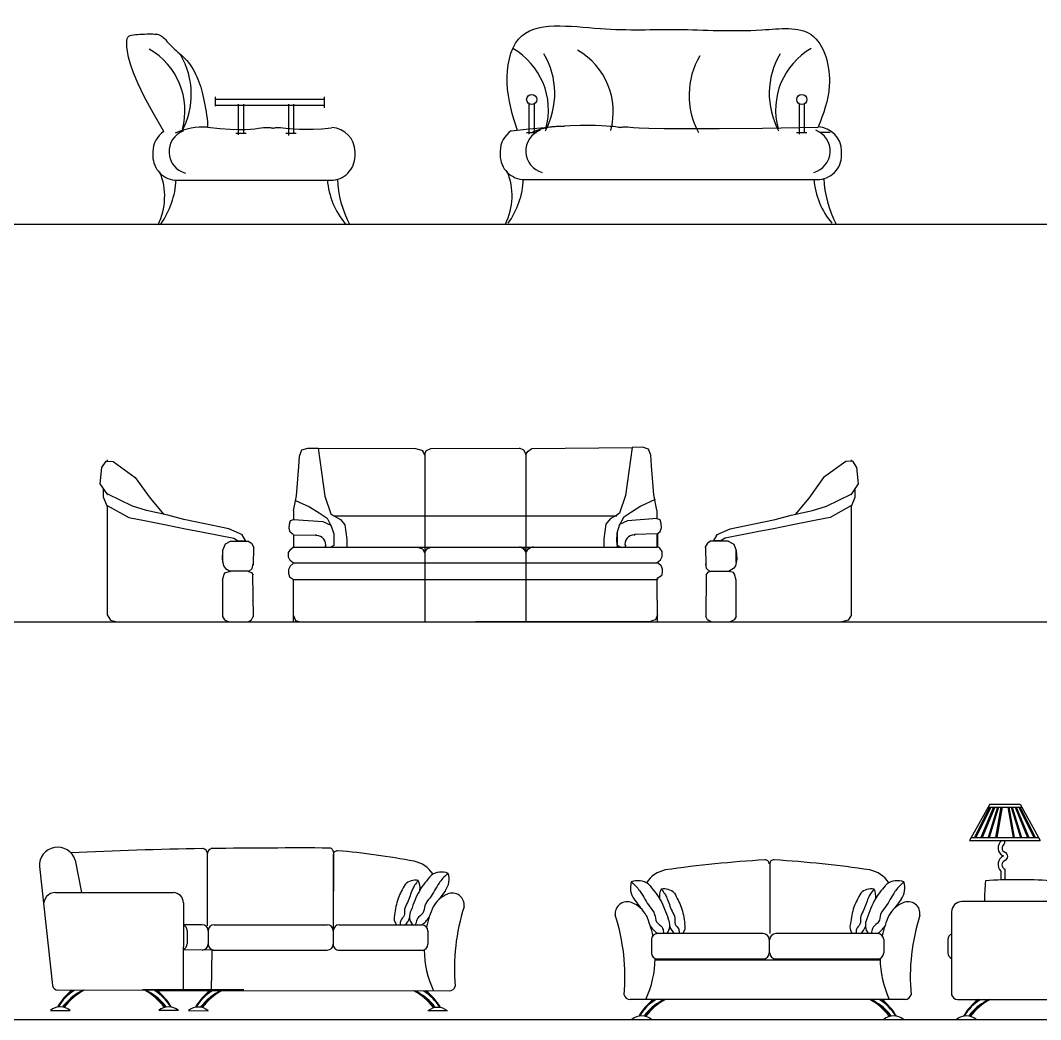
# Model space of a CAD drawing. Header units: inches. Extents: x 11 to 53.5, y 7.4 to 32.2.
# Drawn here: x 36.85 to 41.9, y 14.19 to 19.13 of the extents above; entities that cross this region are included whole.
import ezdxf

# ---------------------------------------------------------------- set-up
doc = ezdxf.new("R2010")
doc.units = ezdxf.units.IN
doc.header["$MEASUREMENT"] = 0
doc.layers.add('02', color=2, linetype='Continuous')
doc.layers.add('1', color=1, linetype='Continuous')

msp = doc.modelspace()

# ---------------------------------------------------------------- linework, layer by layer
at = {"layer": '02'}
for p, q in [((37.8168, 18.7525), (37.8168, 18.7065)), ((37.8168, 18.742), (38.3559, 18.742)), ((38.3559, 18.7525), (38.3559, 18.6989)), ((37.8168, 18.7124), (38.3559, 18.7124)), ((37.9318, 18.7161), (37.9318, 18.565)), ((37.9573, 18.7161), (37.9573, 18.5736)), ((38.1796, 18.7173), (38.1796, 18.562)), ((38.2052, 18.7173), (38.2052, 18.5736)), ((39.3693, 18.7194), (39.3693, 18.5683)), ((39.3949, 18.7194), (39.3949, 18.577)), ((40.7056, 18.7194), (40.7056, 18.5683)), ((40.7311, 18.7194), (40.7311, 18.577)), ((37.919, 18.5736), (37.9701, 18.5736)), ((38.1669, 18.5736), (38.218, 18.5736)), ((39.3565, 18.577), (39.4076, 18.577)), ((40.6928, 18.577), (40.7439, 18.577)), ((40.8597, 18.577), (40.8086, 18.577)), ((38.2346, 16.9763), (38.2461, 17.0069)), ((38.2461, 17.0069), (38.2754, 17.0161)), ((38.2754, 17.0161), (38.3264, 17.0161)), ((38.3264, 17.0161), (38.3596, 16.7789)), ((38.3264, 17.0161), (38.8075, 17.0146)), ((38.8075, 17.0146), (38.8448, 17.0041)), ((38.8623, 17.0041), (38.8842, 17.0146)), ((38.8842, 17.0146), (39.3219, 17.0156)), ((39.3439, 17.0052), (39.3219, 17.0156)), ((39.3658, 17.0015), (39.3833, 17.0146)), ((39.3833, 17.0146), (39.8797, 17.0197)), ((39.805, 17.0169), (39.805, 17.0162)), ((39.8797, 17.0197), (39.8476, 16.7823)), ((39.9307, 17.0199), (39.8797, 17.0197)), ((39.9601, 17.0109), (39.9307, 17.0199)), ((39.9717, 16.9803), (39.9601, 17.0109)), ((37.2849, 16.951), (37.2849, 16.9572)), ((38.2308, 16.9243), (38.2346, 16.9763)), ((38.8413, 17.0045), (38.853, 16.9846)), ((38.8513, 16.9831), (38.8623, 17.0041)), ((38.852, 16.9845), (38.8535, 16.9805)), ((38.855, 16.9902), (38.855, 16.1569)), ((39.3549, 16.9842), (39.3439, 17.0052)), ((39.3542, 16.9856), (39.3527, 16.9816)), ((39.3548, 16.9857), (39.3658, 17.0015)), ((39.3548, 16.9857), (39.3548, 16.9857)), ((39.355, 16.1569), (39.355, 16.986)), ((39.9757, 16.9283), (39.9717, 16.9803)), ((40.9642, 16.951), (40.9642, 16.9572)), ((37.249, 16.8391), (37.2572, 16.9198)), ((37.2572, 16.9198), (37.2775, 16.9516)), ((37.2775, 16.9516), (37.3122, 16.9491)), ((37.3122, 16.9491), (37.4222, 16.8709)), ((38.2193, 16.7804), (38.2308, 16.9243)), ((39.9879, 16.7845), (39.9757, 16.9283)), ((40.937, 16.9491), (40.8269, 16.8709)), ((40.9716, 16.9516), (40.937, 16.9491)), ((40.992, 16.9198), (40.9716, 16.9516)), ((41.0001, 16.8391), (40.992, 16.9198)), ((37.4222, 16.8709), (37.4955, 16.7682)), ((40.8269, 16.8709), (40.7536, 16.7682)), ((37.2857, 16.7853), (37.249, 16.8391)), ((37.2653, 16.7731), (37.2653, 16.8122)), ((40.9634, 16.7853), (41.0001, 16.8391)), ((40.9838, 16.7731), (40.9838, 16.8122)), ((37.2836, 16.7291), (37.2653, 16.7731)), ((37.4079, 16.7291), (37.2857, 16.7878)), ((37.4955, 16.7682), (37.5627, 16.6876)), ((38.205, 16.7053), (38.2193, 16.7804)), ((38.2142, 16.7575), (38.2843, 16.7253)), ((38.3596, 16.7789), (38.3902, 16.6917)), ((39.8476, 16.7823), (39.8174, 16.6949)), ((39.9931, 16.7616), (39.9231, 16.7291)), ((40.0025, 16.7094), (39.9879, 16.7845)), ((40.7536, 16.7682), (40.6864, 16.6876)), ((40.8412, 16.7291), (40.9634, 16.7878)), ((40.9655, 16.7291), (40.9838, 16.7731)), ((37.2836, 16.7316), (37.3896, 16.6729)), ((37.4772, 16.7071), (37.4079, 16.7291)), ((37.5831, 16.6851), (37.4772, 16.7071)), ((38.205, 16.7053), (38.205, 16.6634)), ((38.2843, 16.7253), (38.3315, 16.6963)), ((39.9231, 16.7291), (39.876, 16.6998)), ((40.0025, 16.7094), (40.0027, 16.6675)), ((40.666, 16.6851), (40.7719, 16.7071)), ((40.7719, 16.7071), (40.8412, 16.7291)), ((40.9655, 16.7316), (40.8595, 16.6729)), ((37.3896, 16.6729), (37.467, 16.6582)), ((37.3896, 16.6729), (37.3896, 16.6729)), ((37.467, 16.6582), (37.575, 16.6362)), ((37.6626, 16.6631), (37.5831, 16.6851)), ((37.7665, 16.6411), (37.6626, 16.6631)), ((38.1843, 16.6393), (38.1897, 16.6574)), ((38.1897, 16.6574), (38.2047, 16.6627)), ((38.1963, 16.6595), (38.1964, 16.6597)), ((38.2042, 16.6634), (38.3501, 16.6523)), ((38.3315, 16.6963), (38.371, 16.6702)), ((38.371, 16.6702), (38.3915, 16.6305)), ((38.3902, 16.6917), (38.4042, 16.681)), ((38.4042, 16.681), (39.8042, 16.681)), ((38.4042, 16.681), (38.4373, 16.6627)), ((38.405, 16.681), (38.405, 16.6805)), ((38.4373, 16.6627), (38.4587, 16.637)), ((39.7704, 16.6657), (39.7491, 16.6399)), ((39.8034, 16.6842), (39.7704, 16.6657)), ((39.8026, 16.6842), (39.8026, 16.6837)), ((39.8174, 16.6949), (39.8034, 16.6842)), ((39.8366, 16.6736), (39.8164, 16.6337)), ((39.8576, 16.6558), (39.8181, 16.6374)), ((39.876, 16.6998), (39.8366, 16.6736)), ((40.0035, 16.6676), (39.8576, 16.6558)), ((40.0181, 16.6615), (40.003, 16.6668)), ((40.0114, 16.6637), (40.0114, 16.6639)), ((40.0235, 16.6435), (40.0181, 16.6615)), ((40.4827, 16.6411), (40.5866, 16.6631)), ((40.5866, 16.6631), (40.666, 16.6851)), ((40.7821, 16.6582), (40.6742, 16.6362)), ((40.8595, 16.6729), (40.7821, 16.6582)), ((40.8595, 16.6729), (40.8595, 16.6729)), ((37.575, 16.6362), (37.6707, 16.6167)), ((37.6707, 16.6167), (37.7502, 16.602)), ((37.8846, 16.6167), (37.7665, 16.6411)), ((37.9519, 16.5873), (37.8846, 16.6167)), ((38.1834, 16.618), (38.1843, 16.6393)), ((38.1888, 16.5999), (38.1834, 16.618)), ((38.3501, 16.6523), (38.3898, 16.6341)), ((38.3898, 16.6341), (38.4041, 16.5916)), ((38.4587, 16.637), (38.4679, 16.5636)), ((39.7491, 16.6399), (39.7403, 16.5665)), ((39.8181, 16.6374), (39.8039, 16.5948)), ((40.0033, 16.5913), (40.0192, 16.6041)), ((40.0192, 16.6041), (40.0245, 16.6222)), ((40.0245, 16.6222), (40.0235, 16.6435)), ((40.2973, 16.5873), (40.3645, 16.6167)), ((40.3645, 16.6167), (40.4827, 16.6411)), ((40.5784, 16.6167), (40.499, 16.602)), ((40.6742, 16.6362), (40.5784, 16.6167)), ((37.7502, 16.602), (37.9091, 16.5702)), ((37.8948, 16.5555), (37.8663, 16.5409)), ((37.8928, 16.5555), (37.9845, 16.5555)), ((37.9091, 16.5702), (37.9335, 16.5555)), ((37.9307, 16.5572), (37.9672, 16.5572)), ((37.9335, 16.5555), (37.9367, 16.5572)), ((37.9498, 16.5873), (37.9682, 16.5555)), ((37.9519, 16.5838), (37.9519, 16.5873)), ((37.9804, 16.5555), (37.9967, 16.5458)), ((38.2047, 16.5871), (38.1888, 16.5999)), ((38.2047, 16.5873), (38.3141, 16.585)), ((38.205, 16.5873), (38.205, 16.5269)), ((38.3198, 16.5825), (38.3139, 16.5865)), ((38.4049, 16.5569), (38.4036, 16.5344)), ((38.4041, 16.5916), (38.405, 16.5562)), ((38.4679, 16.5636), (38.4679, 16.5232)), ((39.7403, 16.5665), (39.7405, 16.5262)), ((39.8039, 16.5948), (39.8032, 16.5594)), ((39.8033, 16.5601), (39.8047, 16.5377)), ((39.805, 16.5981), (39.805, 16.5269)), ((39.8883, 16.5861), (39.8942, 16.5901)), ((40.0034, 16.5915), (39.894, 16.5886)), ((40.003, 16.5915), (40.0033, 16.531)), ((40.0033, 16.531), (40.003, 16.591)), ((40.2687, 16.5555), (40.2524, 16.5458)), ((40.3563, 16.5555), (40.2647, 16.5555)), ((40.2993, 16.5873), (40.281, 16.5555)), ((40.3184, 16.5572), (40.2819, 16.5572)), ((40.2973, 16.5838), (40.2973, 16.5873)), ((40.3156, 16.5555), (40.3125, 16.5572)), ((40.34, 16.5702), (40.3156, 16.5555)), ((40.499, 16.602), (40.34, 16.5702)), ((40.3543, 16.5555), (40.3828, 16.5409)), ((37.8541, 16.5091), (37.852, 16.4675)), ((37.8663, 16.5409), (37.8541, 16.5091)), ((37.8549, 16.4514), (37.8549, 16.5113)), ((37.9967, 16.5458), (38.0089, 16.5238)), ((38.0062, 16.5266), (38.0049, 16.4374)), ((38.1808, 16.4999), (38.1923, 16.5169)), ((38.1923, 16.5169), (38.2056, 16.5275)), ((38.205, 16.5269), (40.005, 16.5269)), ((38.3594, 16.5339), (38.3653, 16.5268)), ((38.3999, 16.5308), (38.3898, 16.5268)), ((38.4041, 16.5349), (38.3999, 16.5308)), ((38.4058, 16.5269), (38.4058, 16.5258)), ((38.8185, 16.526), (38.8426, 16.5181)), ((38.8426, 16.5181), (38.8535, 16.4997)), ((38.8535, 16.4997), (38.8666, 16.5181)), ((38.8666, 16.5181), (38.8842, 16.526)), ((39.3417, 16.5192), (39.3242, 16.527)), ((39.3264, 16.526), (39.3526, 16.5155)), ((39.355, 16.5009), (39.3417, 16.5192)), ((39.3526, 16.5155), (39.3548, 16.4971)), ((39.3548, 16.4971), (39.3636, 16.5155)), ((39.3658, 16.5193), (39.355, 16.5009)), ((39.3636, 16.5155), (39.3811, 16.526)), ((39.3899, 16.5273), (39.3658, 16.5193)), ((39.8026, 16.5301), (39.8025, 16.529)), ((39.8042, 16.5381), (39.8084, 16.5341)), ((39.8084, 16.5341), (39.8186, 16.5301)), ((39.8489, 16.5373), (39.843, 16.5302)), ((40.0161, 16.5211), (40.0027, 16.5317)), ((40.0277, 16.5041), (40.0161, 16.5211)), ((40.0278, 16.4807), (40.0277, 16.5041)), ((40.2524, 16.5458), (40.2402, 16.5238)), ((40.2429, 16.5266), (40.2443, 16.4374)), ((40.3828, 16.5409), (40.3951, 16.5091)), ((40.3942, 16.4514), (40.3942, 16.5113)), ((40.3951, 16.5091), (40.3971, 16.4675)), ((37.852, 16.4675), (37.8581, 16.4333)), ((38.1808, 16.4765), (38.1808, 16.4999)), ((38.1879, 16.4594), (38.1808, 16.4765)), ((38.2047, 16.4467), (38.1879, 16.4594)), ((40.0037, 16.4469), (40.0037, 16.451)), ((40.004, 16.4508), (40.0208, 16.4636)), ((40.004, 16.4518), (40.021, 16.4363)), ((40.0208, 16.4636), (40.0278, 16.4807)), ((40.3971, 16.4675), (40.391, 16.4333)), ((37.8581, 16.4333), (37.8683, 16.4211)), ((37.8622, 16.3918), (37.8683, 16.4015)), ((37.8683, 16.4211), (37.8928, 16.4064)), ((37.8683, 16.4015), (37.8887, 16.4064)), ((37.9853, 16.4072), (37.8915, 16.4072)), ((37.9824, 16.4064), (37.9967, 16.4015)), ((37.9845, 16.4064), (38.0008, 16.4211)), ((37.9967, 16.4015), (38.0048, 16.3869)), ((38.0008, 16.4211), (38.0048, 16.4431)), ((38.1877, 16.4321), (38.1798, 16.4154)), ((38.1798, 16.4154), (38.1798, 16.3975)), ((38.2047, 16.4477), (38.1877, 16.4321)), ((40.005, 16.4469), (38.205, 16.4469)), ((40.021, 16.4363), (40.0291, 16.4197)), ((40.0292, 16.4018), (40.0243, 16.3838)), ((40.0291, 16.4197), (40.0292, 16.4018)), ((40.2484, 16.4211), (40.2443, 16.4431)), ((40.2524, 16.4015), (40.2443, 16.3869)), ((40.2647, 16.4064), (40.2484, 16.4211)), ((40.2667, 16.4064), (40.2524, 16.4015)), ((40.2638, 16.4072), (40.3577, 16.4072)), ((40.3808, 16.4211), (40.3563, 16.4064)), ((40.3808, 16.4015), (40.3604, 16.4064)), ((40.391, 16.4333), (40.3808, 16.4211)), ((40.3869, 16.3918), (40.3808, 16.4015)), ((37.8541, 16.3624), (37.8622, 16.3918)), ((37.8549, 16.1825), (37.8549, 16.3655)), ((38.0028, 16.3893), (38.0048, 16.1815)), ((38.1798, 16.3975), (38.1847, 16.3796)), ((38.1847, 16.3796), (38.2047, 16.3665)), ((38.205, 16.3669), (40.005, 16.3669)), ((40.004, 16.371), (40.0039, 16.3669)), ((40.005, 16.161), (40.0041, 16.3669)), ((40.0243, 16.3838), (40.0044, 16.3706)), ((40.2463, 16.3893), (40.2443, 16.1815)), ((40.3951, 16.3624), (40.3869, 16.3918)), ((40.3942, 16.1825), (40.3942, 16.3655)), ((37.2836, 16.1913), (37.2999, 16.1644)), ((37.2999, 16.1644), (37.3325, 16.1571)), ((37.8541, 16.184), (37.8643, 16.1669)), ((37.8643, 16.1669), (37.8846, 16.1571)), ((37.9804, 16.1571), (37.9967, 16.1669)), ((37.9967, 16.1669), (38.0048, 16.184)), ((38.205, 16.1876), (38.2143, 16.1635)), ((38.2143, 16.1635), (38.2382, 16.1569)), ((38.2382, 16.1569), (39.9718, 16.1609)), ((39.9957, 16.1676), (39.9718, 16.1609)), ((40.0049, 16.1917), (39.9957, 16.1676)), ((40.2524, 16.1669), (40.2443, 16.184)), ((40.2687, 16.1571), (40.2524, 16.1669)), ((40.3849, 16.1669), (40.3645, 16.1571)), ((40.3951, 16.184), (40.3849, 16.1669)), ((40.9492, 16.1644), (40.9166, 16.1571)), ((40.9655, 16.1913), (40.9492, 16.1644)), ((41.6484, 15.2554), (41.5484, 15.0754)), ((41.6479, 15.2404), (41.574, 15.0904)), ((41.6535, 15.2404), (41.5796, 15.0904)), ((41.6677, 15.2404), (41.6052, 15.0904)), ((41.6731, 15.2404), (41.6106, 15.0904)), ((41.6401, 15.2404), (41.8067, 15.2404)), ((41.6865, 15.2404), (41.641, 15.0904)), ((41.6917, 15.2404), (41.6462, 15.0904)), ((41.6484, 15.2554), (41.7984, 15.2554)), ((41.7043, 15.2404), (41.6779, 15.0904)), ((41.7094, 15.2404), (41.683, 15.0904)), ((41.7375, 15.2404), (41.7639, 15.0904)), ((41.7425, 15.2404), (41.7689, 15.0904)), ((41.7551, 15.2404), (41.8006, 15.0904)), ((41.7604, 15.2404), (41.8058, 15.0904)), ((41.7737, 15.2404), (41.8362, 15.0904)), ((41.7792, 15.2404), (41.8417, 15.0904)), ((41.7934, 15.2404), (41.8672, 15.0904)), ((41.7984, 15.2554), (41.8984, 15.0754)), ((41.7989, 15.2404), (41.8728, 15.0904)), ((41.5567, 15.0904), (41.8901, 15.0904)), ((41.5484, 15.0754), (41.8984, 15.0754)), ((41.7234, 15.0647), (41.7234, 15.0754)), ((37.7787, 14.6537, -0.0349), (37.7787, 15.0189, -0.0349)), ((38.4019, 15.0184), (38.4013, 14.6289)), ((38.4018, 15.0048), (38.4013, 14.6289)), ((36.9479, 14.9469), (37.0123, 14.3585)), ((37.1251, 14.9787), (37.1567, 14.8186)), ((40.5602, 14.9598), (40.5602, 14.6154)), ((41.7034, 14.9239), (41.7034, 14.8814)), ((41.7234, 14.9346), (41.7234, 14.8809)), ((37.0275, 14.8187), (37.6105, 14.8179)), ((38.9562, 14.829), (38.9251, 14.7853)), ((39.8892, 14.7864), (39.9204, 14.7426)), ((41.2106, 14.7864), (41.1795, 14.7426)), ((37.6604, 14.7678), (37.6598, 14.3344)), ((42.093, 14.7733, 0.1069), (41.5101, 14.7733, 0.1069)), ((41.4601, 14.7233, 0.1069), (41.4601, 14.313, 0.1069)), ((37.7526, 14.6595), (37.6602, 14.6595)), ((37.8127, 14.6595), (38.3713, 14.6589)), ((38.4313, 14.6588), (38.8399, 14.6582)), ((37.6787, 14.63), (37.6786, 14.5647)), ((37.7827, 14.6295), (37.7826, 14.5642)), ((38.4013, 14.6289), (38.4012, 14.5636)), ((38.8699, 14.6282), (38.8698, 14.5629)), ((39.9753, 14.5854), (39.9753, 14.5201)), ((40.5279, 14.6154), (40.0053, 14.6154)), ((40.5579, 14.5854), (40.5579, 14.5201)), ((41.0945, 14.6154), (40.5902, 14.6154)), ((41.1245, 14.5854), (41.1245, 14.5201)), ((41.4416, 14.5854, 0.1069), (41.4416, 14.5201, 0.1069)), ((37.801, 14.5342), (37.6601, 14.5344)), ((37.801, 14.5342), (37.7973, 14.3327)), ((37.801, 14.5342), (38.3711, 14.5336)), ((38.4311, 14.5335), (38.8513, 14.5329)), ((39.9938, 14.4857), (41.106, 14.4857)), ((40.0053, 14.4901), (40.5279, 14.4901)), ((40.5902, 14.4901), (41.0945, 14.4901)), ((37.6306, 14.3348), (37.0414, 14.3356)), ((37.9586, 14.3375, -0.0349), (37.4586, 14.3375, -0.0349)), ((37.5298, 14.3346), (38.9754, 14.3327)), ((41.2304, 14.2901), (39.8694, 14.2901)), ((41.4892, 14.2901, 0.1069), (42.0785, 14.2901, 0.1069)), ((37.0022, 14.2357), (37.0997, 14.2355)), ((37.6355, 14.2348), (37.538, 14.2349)), ((37.6848, 14.2344), (37.7824, 14.2342)), ((38.9666, 14.2328), (38.8691, 14.2329)), ((41.4842, 14.1901, 0.1069), (41.5818, 14.1901, 0.1069))]:
    msp.add_line(p, q, dxfattribs=at)
for points in [[(37.5642, 18.5815), (37.5105, 18.6739), (37.4686, 18.752), (37.4368, 18.8172), (37.4138, 18.8709), (37.3982, 18.9145), (37.3884, 18.9495), (37.383, 18.9773), (37.3805, 18.9993), (37.3797, 19.0167), (37.3804, 19.0303), (37.3825, 19.0405), (37.386, 19.0479), (37.3908, 19.053), (37.3969, 19.0564), (37.4042, 19.0584), (37.4128, 19.0598), (37.4225, 19.0609), (37.4331, 19.0617), (37.4443, 19.0624), (37.4558, 19.063), (37.4674, 19.0634), (37.4788, 19.0636), (37.4897, 19.0638), (37.4998, 19.0638), (37.5089, 19.0638), (37.5172, 19.0635), (37.5246, 19.0629), (37.5314, 19.0619), (37.5378, 19.0603), (37.5437, 19.0581), (37.5495, 19.0551), (37.5552, 19.0512), (37.5609, 19.0464), (37.5667, 19.0406), (37.5728, 19.0342), (37.579, 19.0272), (37.5855, 19.0198), (37.5924, 19.0122), (37.5996, 19.0044), (37.6073, 18.9967), (37.6154, 18.9891), (37.6239, 18.9816), (37.6327, 18.974), (37.6417, 18.9663), (37.6507, 18.9584), (37.6597, 18.9501), (37.6686, 18.9413), (37.6771, 18.932), (37.6853, 18.922), (37.6932, 18.9115), (37.7006, 18.9004), (37.7077, 18.8888), (37.7144, 18.8769), (37.7206, 18.8647), (37.7264, 18.8523), (37.7318, 18.8397), (37.7368, 18.827), (37.7414, 18.8142), (37.7457, 18.8011), (37.7496, 18.7877), (37.7534, 18.7739), (37.7569, 18.7595), (37.7602, 18.7446), (37.7635, 18.7289), (37.7666, 18.7125), (37.7697, 18.6956), (37.7725, 18.6785), (37.7749, 18.6617), (37.777, 18.6454), (37.7786, 18.6299), (37.7796, 18.6156), (37.78, 18.6029)], [(37.78, 18.6029), (37.8405, 18.5961), (37.8908, 18.5923), (37.9321, 18.5909), (37.9657, 18.5913), (37.9925, 18.593), (38.014, 18.5954), (38.0311, 18.5979), (38.0451, 18.6001), (38.057, 18.6014), (38.0672, 18.6019), (38.0759, 18.6018), (38.0831, 18.6013), (38.0892, 18.6005), (38.0943, 18.5997), (38.0987, 18.599), (38.1024, 18.5987), (38.1058, 18.5987), (38.1091, 18.5992), (38.1129, 18.5998), (38.1176, 18.6004), (38.1234, 18.6009), (38.131, 18.6011), (38.1406, 18.6008), (38.1527, 18.5999), (38.1677, 18.5983), (38.186, 18.5963), (38.2082, 18.5944), (38.2347, 18.5929), (38.266, 18.5923), (38.3025, 18.5929), (38.3448, 18.5953), (38.3933, 18.5997)], [(39.2823, 18.5849), (39.3706, 18.5946), (39.448, 18.6019), (39.5152, 18.607), (39.5731, 18.6103), (39.6226, 18.612), (39.6643, 18.6125), (39.6992, 18.6121), (39.728, 18.6112), (39.7516, 18.6099), (39.7705, 18.6085), (39.7854, 18.607), (39.7968, 18.6056), (39.8055, 18.6043), (39.8119, 18.6032), (39.8167, 18.6024), (39.8205, 18.602), (39.8239, 18.6021), (39.8273, 18.6026), (39.8311, 18.6032), (39.8357, 18.6038), (39.8416, 18.6043), (39.8491, 18.6045), (39.8587, 18.6042), (39.8708, 18.6033), (39.8871, 18.6017), (39.9149, 18.5997), (39.9626, 18.5978), (40.0389, 18.5963), (40.1522, 18.5956), (40.311, 18.5963), (40.524, 18.5986), (40.7997, 18.6031)], [(37.2849, 16.1892), (37.2849, 16.7308)], [(40.9642, 16.1892), (40.9642, 16.7308)], [(40.005, 16.5926), (40.005, 16.5269)], [(40.0033, 16.531), (40.0033, 16.5312)], [(40.005, 16.4516), (40.005, 16.4469)], [(38.205, 16.1569), (38.205, 16.3669)], [(40.005, 16.161), (40.004, 16.371)], [(40.005, 16.371), (40.005, 16.3669)]]:
    msp.add_lwpolyline(points, dxfattribs=at)
for points in [[(37.5642, 18.5815, 0.254868), (37.5092, 18.4806), (37.5092, 18.4606, 0.414214), (37.6292, 18.3406), (38.3892, 18.3406, 0.414214), (38.5092, 18.4606), (38.5092, 18.4806, 0.403384), (38.3937, 18.6006, 0.403384)], [(39.2823, 18.5849, 0.254868), (39.2273, 18.484), (39.2273, 18.464, 0.414214), (39.3473, 18.344), (40.7956, 18.344, 0.414214), (40.9156, 18.464), (40.9156, 18.484, 0.403384), (40.8001, 18.6039)]]:
    msp.add_lwpolyline(points, format="xyb", dxfattribs=at)
for centre in [(39.383, 18.7394), (40.7193, 18.7394)]:
    msp.add_circle(centre, 0.0251, dxfattribs=at)
for centre, radius, start, end in [((37.3169, 18.6841), 0.351, 344.6997, 60.2152), ((39.1149, 18.6875), 0.351, 344.6997, 60.2152), ((39.4356, 18.6787), 0.351, 344.6997, 60.2152), ((40.9403, 18.6875), 0.351, 119.7848, 195.3003), ((37.3118, 18.7652), 0.3874, 331.7262, 30.4902), ((39.1098, 18.7686), 0.3874, 331.7262, 30.4902), ((40.5489, 18.7598), 0.3874, 149.5098, 208.2738), ((40.9454, 18.7686), 0.3874, 149.5098, 208.2738), ((37.6983, 18.4814), 0.1094, 110.258, 255.1275), ((37.7644, 18.2324), 0.3709, 87.5975, 112.9522), ((39.463, 18.4848), 0.1094, 110.258, 255.1275), ((39.5292, 18.2357), 0.3709, 87.5975, 112.9522), ((40.7499, 18.4848), 0.1094, 284.8725, 69.742), ((37.2509, 18.2604), 0.3168, 333.83, 22.1469), ((38.969, 18.2637), 0.3168, 333.83, 22.1469), ((37.2033, 18.3662), 0.4219, 324.966, 356.6961), ((38.7583, 18.3734), 0.3874, 184.6643, 220.0715), ((38.939, 18.3657), 0.5176, 182.1541, 208.2665), ((38.9214, 18.3696), 0.4219, 324.966, 356.6961), ((41.1647, 18.3768), 0.3874, 184.6643, 220.0715), ((41.3454, 18.3691), 0.5176, 182.1541, 208.2665), ((38.317, 16.5367), 0.0471, 347.9294, 88.2763), ((39.8913, 16.5403), 0.0471, 91.9867, 192.3335), ((37.0384, 14.9521), 0.0907, 17.058, 183.2571), ((38.2274, -19.4656), 34.5043, 89.74027, 90.71407), ((38.3819, 15.0185), 0.02, 359.9177, 94.3034), ((41.7318, 15.039), 0.0425, 124.7642, 248.1648), ((41.7318, 15.039), 0.0225, 124.7642, 248.1648), ((41.7153, 15.0647), 0.0081, 296.7299, 0), ((38.0484, -4.0727), 19.1103, 90.87669, 92.83448), ((37.7551, 15.0119, -0.0349), 0.0237, 3.7606, 84.9034), ((37.8044, 15.0109, -0.0349), 0.0258, 99.6916, 174.3683), ((38.4218, 15.0048), 0.02, 85.5321, 179.9177), ((38.1319, 11.482), 3.5547, 79.1373, 85.2961), ((41.7367, 14.9572), 0.0471, 116.1361, 225.0108), ((41.7151, 14.9972), 0.0225, 291.8352, 68.1648), ((38.7714, 14.8289), 0.1472, 33.0063, 78.0955), ((40.8878, 9.0211), 5.969, 93.37522, 98.12777), ((40.5379, 14.9598), 0.02, 0, 94.3856), ((40.5802, 14.9598), 0.02, 85.6144, 180), ((40.2431, 9.4506), 5.5395, 81.5622, 86.4955), ((41.7318, 14.9555), 0.0225, 111.8352, 248.1648), ((38.937, 14.8288), 0.0907, 68.6059, 124.8471), ((38.8825, 14.8844), 0.0922, 323.1089, 18.2489), ((40.0741, 14.786), 0.1472, 101.8223, 146.9114), ((41.0258, 14.786), 0.1472, 33.0886, 78.1777), ((38.8084, 14.8072), 0.0725, 79.2669, 135.508), ((38.7573, 14.8428), 0.0738, 350.4762, 28.9099), ((39.9631, 14.8416), 0.0922, 161.6688, 216.8088), ((39.9085, 14.7862), 0.0907, 55.0706, 111.3118), ((40.037, 14.7644), 0.0725, 44.4097, 100.6509), ((41.0628, 14.7644), 0.0725, 79.3491, 135.5903), ((41.1913, 14.7862), 0.0907, 68.6882, 124.9294), ((41.1367, 14.8416), 0.0922, 323.1912, 18.3312), ((42.6264, 14.7715, 0.1069), 1.0038, 174.0143, 179.9025), ((41.7882, 12.6385, 0.1069), 2.2435, 85.9064, 94.0936), ((37.0277, 14.7597), 0.059, 89.6855, 188.1386), ((37.6104, 14.7679), 0.05, 359.9177, 89.9177), ((39.0179, 14.6811), 0.1395, 111.9306, 151.4398), ((38.9902, 14.7568), 0.059, 351.6968, 114.5455), ((40.0882, 14.7999), 0.0738, 151.0079, 189.4415), ((41.0117, 14.7999), 0.0738, 350.5585, 28.9921), ((39.3521, 14.5422), 0.501, 155.7731, 167.8069), ((40.0044, 14.4421), 1.0036, 162.2382, 184.9488), ((39.8551, 14.7142), 0.059, 65.3723, 188.2209), ((39.8274, 14.6385), 0.1395, 28.478, 67.9871), ((41.2724, 14.6385), 0.1395, 112.0129, 151.522), ((41.2447, 14.7142), 0.059, 351.7791, 114.6277), ((41.5101, 14.7233, 0.1069), 0.05, 90, 180), ((38.755, 14.6922), 0.0528, 162.5969, 219.6985), ((38.7086, 14.7155), 0.0738, 309.1974, 342.7056), ((38.8448, 14.6999), 0.066, 151.936, 218.9926), ((38.7932, 14.7393), 0.0922, 298.5365, 332.0446), ((38.8405, 14.401), 1.0036, 354.969, 17.6796), ((39.4929, 14.5001), 0.501, 12.1108, 24.1446), ((40.0005, 14.6571), 0.066, 320.9251, 27.9818), ((41.0994, 14.6571), 0.066, 152.0182, 219.0749), ((41.6069, 14.5001), 0.501, 155.8554, 167.8892), ((42.2593, 14.401), 1.0036, 162.3204, 185.031), ((37.6487, 14.63), 0.03, 359.9177, 67.4075), ((37.7527, 14.6295), 0.03, 0.0823, 90.0823), ((37.8127, 14.6295), 0.03, 89.9177, 179.9177), ((38.3713, 14.6289), 0.03, 359.9177, 89.9177), ((38.4313, 14.6288), 0.03, 89.9177, 179.9177), ((38.8399, 14.6282), 0.03, 359.9177, 89.9177), ((40.0521, 14.6964), 0.0922, 207.8731, 241.3813), ((40.1367, 14.6725), 0.0738, 197.2122, 230.7203), ((40.0902, 14.6492), 0.0528, 320.2192, 17.3208), ((41.0096, 14.6492), 0.0528, 162.6792, 219.7808), ((40.9632, 14.6725), 0.0738, 309.2797, 342.7878), ((41.0477, 14.6964), 0.0922, 298.6187, 332.1269), ((40.0053, 14.5854), 0.03, 90, 180), ((40.5279, 14.5854), 0.03, 0, 90), ((40.5902, 14.5854), 0.03, 90, 180), ((41.0945, 14.5854), 0.03, 0, 90), ((41.4716, 14.5854, 0.1069), 0.03, 112.5102, 180), ((37.6486, 14.5647), 0.03, 292.428, 359.9177), ((37.7526, 14.5642), 0.03, 270.0823, 0.0823), ((37.8126, 14.5642), 0.03, 179.9177, 269.9177), ((38.3712, 14.5636), 0.03, 269.9177, 359.9177), ((38.4312, 14.5635), 0.03, 179.9177, 269.9177), ((38.8398, 14.5629), 0.03, 269.9177, 359.9177), ((39.3521, 14.5422), 0.501, 180.8004, 204.6998), ((39.4929, 14.5001), 0.501, 335.218, 359.1173), ((40.0053, 14.5201), 0.03, 180, 270), ((40.5279, 14.5201), 0.03, 270, 0), ((40.5902, 14.5201), 0.03, 180, 270), ((41.0945, 14.5201), 0.03, 270, 0), ((41.6069, 14.5001), 0.501, 180.8827, 204.782), ((41.4716, 14.5201, 0.1069), 0.03, 180, 247.4898), ((37.0414, 14.3656), 0.03, 193.7005, 269.9177), ((37.3065, 14.0935), 0.3127, 129.2782, 149.4927), ((37.2549, 14.1283), 0.249, 124.2905, 150.0681), ((37.2495, 14.1266), 0.2442, 122.1407, 148.7015), ((37.2998, 14.0789), 0.2902, 117.901, 143.4457), ((37.3256, 14.0543), 0.3219, 119.1478, 142.3736), ((37.3116, 14.0543), 0.3219, 37.4619, 60.6877), ((37.3374, 14.0789), 0.2902, 36.3898, 61.9344), ((37.3878, 14.1265), 0.2442, 31.134, 57.6948), ((37.3825, 14.1282), 0.249, 29.7673, 55.545), ((37.3308, 14.0934), 0.3127, 30.3428, 50.5572), ((37.9892, 14.0922), 0.3127, 129.2782, 149.4927), ((37.9376, 14.1271), 0.249, 124.2905, 150.0681), ((37.9322, 14.1254), 0.2442, 122.1407, 148.7015), ((37.9825, 14.0777), 0.2902, 117.901, 143.4457), ((38.0083, 14.053), 0.3219, 119.1478, 142.3736), ((38.6427, 14.0523), 0.3219, 37.4619, 60.6877), ((38.6685, 14.0769), 0.2902, 36.3898, 61.9344), ((38.6619, 14.0914), 0.3127, 30.3428, 50.5572), ((38.9754, 14.3627), 0.03, 269.9177, 346.1349), ((37.2773, 14.0899), 0.2699, 118.3377, 142.0279), ((37.3599, 14.0898), 0.2699, 37.8076, 61.4977), ((37.96, 14.0886), 0.2699, 118.3377, 142.0279), ((38.691, 14.0878), 0.2699, 37.8076, 61.4977), ((38.7189, 14.1244), 0.2442, 31.134, 57.6948), ((38.7136, 14.1262), 0.249, 29.7673, 55.545), ((39.8694, 14.3201), 0.03, 193.7828, 270), ((40.1825, 14.0484), 0.3127, 129.3605, 149.575), ((40.1309, 14.0832), 0.249, 124.3728, 150.1504), ((40.1255, 14.0815), 0.2442, 122.223, 148.7838), ((40.1534, 14.0448), 0.2699, 118.42, 142.1102), ((40.1759, 14.0338), 0.2902, 117.9833, 143.5279), ((40.2017, 14.0093), 0.3219, 119.23, 142.4559), ((40.8981, 14.0093), 0.3219, 37.5441, 60.77), ((40.9239, 14.0338), 0.2902, 36.4721, 62.0167), ((40.9464, 14.0448), 0.2699, 37.8898, 61.58), ((40.9743, 14.0815), 0.2442, 31.2162, 57.777), ((40.9689, 14.0832), 0.249, 29.8496, 55.6272), ((40.9173, 14.0484), 0.3127, 30.425, 50.6395), ((41.2304, 14.3201), 0.03, 270, 346.2172), ((41.4892, 14.3201, 0.1069), 0.03, 193.7828, 270), ((41.7888, 14.0484, 0.1069), 0.3127, 129.3605, 149.575), ((41.7371, 14.0832, 0.1069), 0.249, 124.3728, 150.1504), ((41.7317, 14.0815, 0.1069), 0.2442, 122.223, 148.7838), ((41.7596, 14.0448, 0.1069), 0.2699, 118.42, 142.1102), ((41.7821, 14.0338, 0.1069), 0.2902, 117.9833, 143.5279), ((41.8079, 14.0093, 0.1069), 0.3219, 119.23, 142.4559), ((37.0508, 14.178), 0.0755, 49.6602, 130.1753), ((37.5866, 14.1772), 0.0755, 49.6602, 130.1753), ((37.7335, 14.1767), 0.0755, 49.6602, 130.1753), ((38.9177, 14.1752), 0.0755, 49.6602, 130.1753), ((39.9268, 14.1326), 0.0755, 49.7425, 130.2575), ((41.173, 14.1326), 0.0755, 49.7425, 130.2575), ((41.533, 14.1326, 0.1069), 0.0755, 49.7425, 130.2575)]:
    msp.add_arc(centre, radius, start, end, dxfattribs=at)
for points in [[(39.3134, 18.5849), (39.2617, 18.8217), (39.3185, 19.0388), (39.7228, 19.0905), (40.1036, 19.0858), (40.5223, 19.0842), (40.7649, 19.0603), (40.855, 18.8076), (40.8001, 18.6039)], [(38.8852, 14.9033), (38.8273, 14.8259), (38.7866, 14.7309)], [(38.7567, 14.858), (38.7226, 14.7886), (38.7046, 14.708)], [(39.9604, 14.8605), (40.0182, 14.7831), (40.0588, 14.6881)], [(41.1394, 14.8605), (41.0846, 14.7898), (41.041, 14.6881)], [(40.0888, 14.8151), (40.1228, 14.7457), (40.1407, 14.665)], [(41.011, 14.8151), (40.977, 14.7457), (40.9592, 14.665)]]:
    msp.add_spline(points, degree=3, dxfattribs=at)
for points, knots in [([(38.9701, 14.9133), (38.9606, 14.9051), (38.9439, 14.8907), (38.9126, 14.8499), (38.8903, 14.801), (38.8498, 14.758), (38.8517, 14.7123), (38.8149, 14.6959), (38.8113, 14.6711), (38.8084, 14.6606), (38.8077, 14.6583)], [0, 0, 0, 0, 37.506288, 65.782259, 153.619658, 198.465285, 236.495883, 274.837161, 300.242842, 307.42838, 307.42838, 307.42838, 307.42838]), ([(38.8219, 14.8785), (38.8157, 14.8706), (38.8047, 14.8569), (38.7861, 14.8201), (38.7758, 14.7784), (38.7503, 14.7386), (38.7586, 14.703), (38.7321, 14.6846), (38.7329, 14.6661), (38.7324, 14.6588), (38.7324, 14.6584)], [0, 0, 0, 0, 37.506288, 65.782259, 153.619658, 198.465285, 236.495883, 274.837161, 300.242842, 301.926971, 301.926971, 301.926971, 301.926971]), ([(39.8755, 14.8707), (39.885, 14.8624), (39.9016, 14.848), (39.9329, 14.8072), (39.9552, 14.7583), (39.9956, 14.7152), (39.9936, 14.6695), (40.0304, 14.653), (40.0339, 14.6283), (40.0368, 14.6177), (40.0375, 14.6154)], [0, 0, 0, 0, 37.506288, 65.782259, 153.619658, 198.465285, 236.495883, 274.837161, 300.242842, 307.42838, 307.42838, 307.42838, 307.42838]), ([(41.2243, 14.8707), (41.2148, 14.8624), (41.1982, 14.848), (41.1669, 14.8072), (41.1447, 14.7583), (41.1042, 14.7152), (41.1062, 14.6695), (41.0694, 14.653), (41.0659, 14.6283), (41.063, 14.6177), (41.0623, 14.6154)], [0, 0, 0, 0, 37.506288, 65.782259, 153.619658, 198.465285, 236.495883, 274.837161, 300.242842, 307.42838, 307.42838, 307.42838, 307.42838]), ([(40.0236, 14.8357), (40.0299, 14.8278), (40.0408, 14.814), (40.0594, 14.7772), (40.0696, 14.7355), (40.095, 14.6957), (40.0867, 14.6601), (40.1132, 14.6416), (40.1123, 14.6232), (40.1128, 14.6159), (40.1128, 14.6154)], [0, 0, 0, 0, 37.506288, 65.782259, 153.619658, 198.465285, 236.495883, 274.837161, 300.242842, 301.926971, 301.926971, 301.926971, 301.926971]), ([(41.0762, 14.8357), (41.07, 14.8278), (41.059, 14.814), (41.0405, 14.7772), (41.0302, 14.7355), (41.0048, 14.6957), (41.0132, 14.6601), (40.9867, 14.6416), (40.9875, 14.6232), (40.987, 14.6159), (40.987, 14.6154)], [0, 0, 0, 0, 37.506288, 65.782259, 153.619658, 198.465285, 236.495883, 274.837161, 300.242842, 301.926971, 301.926971, 301.926971, 301.926971])]:
    msp.add_open_spline(points, degree=3, knots=knots, dxfattribs=at)
at = {"layer": '1'}
for p, q in [((32.8586, 18.124), (53.1849, 18.124)), ((32.8586, 16.1571), (53.1849, 16.1571)), ((32.8586, 14.1901), (53.1849, 14.1901))]:
    msp.add_line(p, q, dxfattribs=at)

doc.saveas('drawing.dxf')
